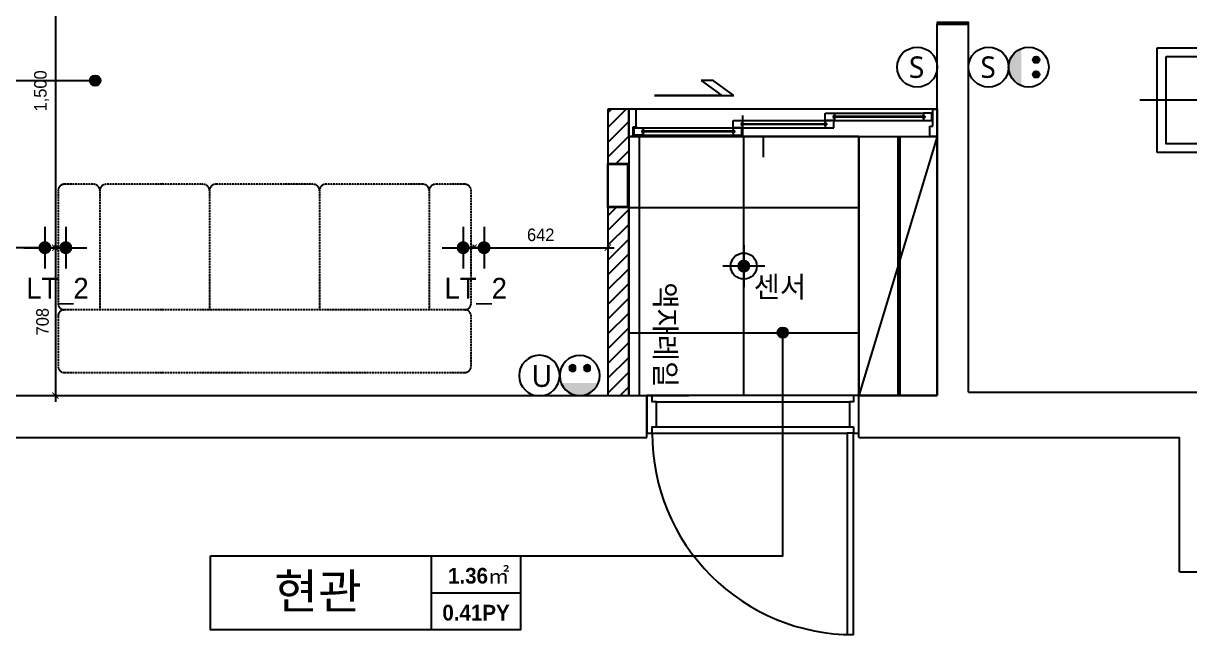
# Model space of a CAD drawing. Header units: millimetres. Extents: x 217202 to 745838, y -6815 to 171372.
# Drawn here: x 363575 to 369152, y 80043 to 82966 of the extents above; entities that cross this region are included whole.
import ezdxf
from ezdxf.enums import TextEntityAlignment as Align

# ---------------------------------------------------------------- set-up
doc = ezdxf.new("R2010")
doc.units = ezdxf.units.MM
doc.header["$PDMODE"] = 3
doc.linetypes.add('DASHED', pattern=[0.75, 0.5, -0.25])
doc.linetypes.add('HID', pattern=[2.3, 1.5, -0.8])
doc.layers.get('DEFPOINTS').update_dxf_attribs({"color": 248})
for name, color, linetype in [('0-ELC TEXT', 7, 'Continuous'), ('02-WAL', 2, 'Continuous'), ('03-TEXT', 3, 'Continuous'), ('03-WAL NEW', 3, 'Continuous'), ('04-WIN', 4, 'Continuous'), ('06-FUR', 6, 'Continuous'), ('06-LIGHT', 4, 'Continuous'), ('07-DIM WAL', 5, 'Continuous'), ('2-con', 2, 'Continuous'), ('3.기호.계단선', 30, 'Continuous'), ('_LIBR', 4, 'Continuous'), ('CO-DOOR', 8, 'Continuous'), ('FUR', 8, 'DASHED'), ('RC-LIGHT', 7, 'Continuous'), ('도면층8', 8, 'Continuous'), ('설비', 140, 'Continuous')]:
    doc.layers.add(name, color=color, linetype=linetype)
doc.styles.add('DH-TEXT', font='')
doc.styles.add('HY 울릉도 L', font='')
doc.styles.get("Standard").update_dxf_attribs({"font": ''})
doc.styles.add('넥슨고딕', font='NEXONLv1GothicBold.ttf')
doc.styles.add('코레일둥고', font='Korail_Round_Gothic_Medium.ttf')
doc.styles.get('DH-TEXT').set_extended_font_data('HY울릉도L')
doc.styles.get('HY 울릉도 L').set_extended_font_data('HY울릉도L')
doc.styles.get('Standard').set_extended_font_data('Haan YGodic 230')
doc.linetypes.add('ZIGZAG', pattern='A,0.0001,-0.2,[131,ltypeshp.shx,S=0.2,R=0,X=-0.2,Y=0],-0.4,[131,ltypeshp.shx,S=0.2,R=180,X=0.2,Y=0],-0.2', length=0.8001)
doc.dimstyles.new('30', dxfattribs={"dimscale": 30, "dimtxt": 2, "dimasz": 1, "dimexe": 1, "dimexo": 1, "dimgap": 1, "dimtad": 1, "dimdec": 0, "dimrnd": 0.05, "dimdsep": 46, "dimlunit": 6, "dimtxsty": 'HY 울릉도 L', "dimblk": 'ARCHTICK', "dimcen": 2.5, "dimdle": 1, "dimclrd": 133, "dimclre": 133, "dimclrt": 30, "dimadec": 0, "dimazin": 0, "dimtfac": 1, "dimtdec": 0, "dimtix": 1, "dimtmove": 2, "dimatfit": 3, "dimldrblk": 'ARCHTICK', "dimfxl": 1, "dimlwd": -1, "dimlwe": -1, "dimarcsym": 0})

# ---------------------------------------------------------------- blocks, each defined once
blk = doc.blocks.new('ffwfr')
at = {"color": 8}
for p, q in [((101905, 59332.5), (103005, 59332.5)), ((101905, 59332.5), (101905, 58091.5)), ((103005, 59332.5), (103005, 58091.5))]:
    blk.add_line(p, q, dxfattribs=at)
blk.add_lwpolyline([(102448.5, 59432.5), (102448.5, 59332.5), (102548.5, 59332.5), (102548.5, 59232.5)], dxfattribs=at)
at = {"layer": '02-WAL', "color": 8}
blk.add_line((103005, 58092.5), (103380, 58092.5), dxfattribs=at)
at = {"layer": '03-WAL NEW', "color": 8, "linetype": 'Continuous'}
for p, q in [((101805, 59445.3), (101822.2, 59462.5)), ((101805, 59374.6), (101892.9, 59462.5)), ((101805, 59303.9), (101905, 59403.9)), ((101805, 59233.2), (101905, 59333.2)), ((102455, 58091.5), (102455, 59332.5)), ((101845, 59202.5), (101905, 59262.5)), ((101805, 58953.2), (101844.3, 58992.5)), ((101805, 58882.5), (101905, 58982.5)), ((101905, 58992.5), (103005, 58992.5)), ((101805, 58811.8), (101905, 58911.8)), ((101805, 58741.1), (101905, 58841.1)), ((101805, 58670.4), (101905, 58770.4)), ((101805, 58599.7), (101905, 58699.7)), ((101805, 58529), (101905, 58629)), ((101805, 58458.2), (101905, 58558.2)), ((101805, 58387.5), (101905, 58487.5)), ((101805, 58316.8), (101905, 58416.8)), ((101805, 58246.1), (101905, 58346.1)), ((101905, 58392.5), (103005, 58392.5)), ((101805, 58175.4), (101905, 58275.4)), ((101805, 58104.7), (101905, 58204.7)), ((101863.5, 58092.5), (101905, 58134))]:
    blk.add_line(p, q, dxfattribs=at)
at = {"layer": '03-WAL NEW', "color": 8}
for p, q in [((101905, 59462.5), (101805, 59462.5)), ((101805, 59462.5), (101805, 59332.5)), ((101905, 59332.5), (101905, 59462.5)), ((101805, 59332.5), (101805, 59332.5)), ((101805, 59332.5), (101805, 59202.5)), ((101905, 59332.5), (101905, 58992.5)), ((103005, 59332.5), (101905, 59332.5)), ((103005, 58992.5), (103005, 59332.5)), ((101805, 59202.5), (101905, 59202.5)), ((101905, 58992.5), (101805, 58992.5)), ((101805, 58992.5), (101805, 58092.5)), ((101905, 58092.5), (101905, 58992.5)), ((101905, 58992.5), (103005, 58992.5)), ((101805, 58092.5), (101905, 58092.5))]:
    blk.add_line(p, q, dxfattribs=at)
at = {"layer": '04-WIN', "color": 8}
for p, q in [((101805, 59202.5), (101905, 59202.5)), ((101805, 58992.5), (101805, 59202.5)), ((101900, 59197.5), (101805, 59197.5)), ((101805, 59197.5), (101805, 58997.5)), ((101900, 58997.5), (101900, 59197.5)), ((101905, 59202.5), (101905, 58992.5)), ((101805, 58997.5), (101900, 58997.5)), ((101905, 58992.5), (101805, 58992.5))]:
    blk.add_line(p, q, dxfattribs=at)
at = {"layer": '06-FUR', "color": 8}
for p, q in [((103380, 59332.5), (103005, 58092.5)), ((103005, 59332.5), (103380, 59332.5)), ((103005, 58092.5), (103005, 59332.5)), ((103380, 59332.5), (103380, 58092.5)), ((103380, 58092.5), (103005, 58092.5))]:
    blk.add_line(p, q, dxfattribs=at)
at = {"layer": '2-con', "color": 8}
for p, q in [((103380, 59868.5), (103530, 59868.5)), ((103380, 58092.5), (103380, 59868.5)), ((103530, 58108.5), (103530, 59868.5)), ((98238, 58092.5), (102192, 58092.5)), ((101992, 57892.5), (101992, 58092.5)), ((103005, 57892.5), (103005, 58092.5)), ((103530, 58108.5), (104739, 58108.5)), ((96618, 57892.5), (101992, 57892.5)), ((103005, 57892.5), (104539, 57892.5)), ((104539, 57249.5), (104539, 57892.5)), ((104539, 57249.5), (106015, 57249.5))]:
    blk.add_line(p, q, dxfattribs=at)
at = {"layer": '_LIBR', "color": 8, "linetype": 'Continuous'}
for p, q in [((102980, 58092.5), (102017, 58092.5)), ((102037, 58063.1), (102960, 58063.1)), ((102017, 57912.5), (102950, 57912.5)), ((102037, 57943.1), (102960, 57943.1))]:
    blk.add_line(p, q, dxfattribs=at)
for points in [[(103530, 59868.5), (103530, 59877.5), (103380, 59877.5), (103380, 59868.5)], [(102037, 57943.1), (102037, 58063.1), (102017, 58063.1), (102017, 58092.5), (101992, 58092.5), (101992, 57912.5), (102017, 57912.5), (102017, 57943.1)], [(102980, 57943.1), (102980, 57912.5), (103005, 57912.5), (103005, 58092.5), (102980, 58092.5), (102980, 58063.1), (102960, 58063.1), (102960, 57943.1)]]:
    blk.add_lwpolyline(points, close=True, dxfattribs=at)
blk.add_lwpolyline([(102980, 56949.5), (102980, 57912.5), (102950, 57912.5), (102950, 56949.9)], dxfattribs=at)
blk.add_arc((102978.7, 57911.3), 961.7, 179.9249, 270.0751, dxfattribs=at)
at = {"layer": 'CO-DOOR', "color": 8}
for p, q in [((102309.2, 59600.4), (102250.9, 59600.4)), ((102250.9, 59600.4), (102349.5, 59528.1)), ((102407.9, 59528.1), (102309.2, 59600.4)), ((102028.7, 59528.1), (102407.9, 59528.1)), ((102349.5, 59528.1), (102028.7, 59528.1)), ((102028.7, 59528.1), (102028.7, 59528.1))]:
    blk.add_line(p, q, dxfattribs=at)
at = {"layer": 'FUR', "color": 8}
for p, q in [((99176, 59073.3), (99176, 58533.3)), ((99346, 59103.3), (99206, 59103.3)), ((99376, 59073.3), (99376, 58503.3)), ((99676, 59103.3), (99406, 59103.3)), ((99870, 59103.3), (99676, 59103.3)), ((99900, 59073.3), (99900, 58503.3)), ((100396, 59103.3), (99930, 59103.3)), ((100426, 59073.3), (100426, 58503.3)), ((100921, 59103.3), (100456, 59103.3)), ((100951, 59073.3), (100951, 58503.3))]:
    blk.add_line(p, q, dxfattribs=at)
blk.add_lwpolyline([(101121, 58503.3, 0.414214), (101151, 58533.3), (101151, 59073.3, 0.414214), (101121, 59103.3), (100981, 59103.3, 0.414214), (100951, 59073.3, 0.414214)], format="xyb", dxfattribs=at)
blk.add_lwpolyline([(99206, 58203.3), (99676, 58203.3), (101121, 58203.3, 0.414214), (101151, 58233.3), (101151, 58473.3, 0.414214), (101121, 58503.3), (99676, 58503.3), (99206, 58503.3, 0.414214), (99176, 58473.3), (99176, 58233.3, 0.414214)], format="xyb", close=True, dxfattribs=at)
for centre, start, end in [((99206, 59073.3), 90, 180), ((99346, 59073.3), 0, 90), ((99406, 59073.3), 90, 180), ((99870, 59073.3), 0, 90), ((99930, 59073.3), 90, 180), ((100396, 59073.3), 0, 90), ((100456, 59073.3), 90, 180), ((100921, 59073.3), 0, 90), ((99206, 58533.3), 180, 270)]:
    blk.add_arc(centre, 30, start, end, dxfattribs=at)
at = {"layer": '도면층8', "color": 8}
for p, q in [((103380, 59462.5), (101905, 59462.5)), ((101940.1, 59462.5), (101905, 59462.5)), ((101905, 59462.5), (101905, 59457.5)), ((101905, 59457.5), (101905, 59332.5)), ((101940.1, 59378.1), (101940.1, 59462.5)), ((103359.6, 59380.5), (103359.6, 59462.5)), ((103359.6, 59462.5), (103380, 59462.5)), ((103380, 59462.5), (103380, 59343.1)), ((102404.5, 59408.4), (102449, 59408.4)), ((102404.5, 59373.4), (102404.5, 59408.4)), ((102449, 59408.4), (102874.7, 59408.4)), ((102449, 59408.4), (102449, 59396.8)), ((102844.5, 59443.5), (102889, 59443.5)), ((102844.5, 59408.4), (102844.5, 59443.5)), ((102885.5, 59408.4), (102844.5, 59408.4)), ((102844.5, 59408.4), (102844.5, 59396.8)), ((102889, 59408.4), (102844.5, 59408.4)), ((102889, 59431.8), (102882.5, 59429.8)), ((102882.5, 59429.8), (102882.5, 59422.2)), ((102882.5, 59422.2), (102889, 59420.1)), ((102885.5, 59373.4), (102885.5, 59408.4)), ((102889, 59443.5), (103314, 59443.5)), ((102889, 59443.5), (102889, 59431.8)), ((102889, 59432.8), (102892.2, 59431.1)), ((102889, 59419.2), (102892.2, 59420.8)), ((102889, 59420.1), (102889, 59408.4)), ((102889, 59408.4), (103314, 59408.4)), ((102892.2, 59431.1), (102892.8, 59430)), ((102892.2, 59420.8), (102892.8, 59422)), ((102892.8, 59430), (102893.4, 59428.3)), ((102892.8, 59422), (102893.4, 59423.6)), ((102893.4, 59423.6), (102893.4, 59428.3)), ((102893.4, 59428.3), (103309.5, 59428.3)), ((103309.5, 59423.6), (102893.4, 59423.6)), ((103310.1, 59430), (103309.5, 59428.3)), ((103309.5, 59428.3), (103309.5, 59423.6)), ((103309.5, 59423.6), (103309.5, 59428.3)), ((103310.1, 59422), (103309.5, 59423.6)), ((103310.8, 59431.1), (103310.1, 59430)), ((103310.8, 59420.8), (103310.1, 59422)), ((103314, 59432.8), (103310.8, 59431.1)), ((103314, 59419.2), (103310.8, 59420.8)), ((103354.9, 59443.5), (103314, 59443.5)), ((103314, 59443.5), (103314, 59431.8)), ((103314, 59431.8), (103320.5, 59429.8)), ((103320.5, 59422.2), (103314, 59420.1)), ((103314, 59420.1), (103314, 59408.4)), ((103314, 59408.4), (103354.9, 59408.4)), ((103320.5, 59429.8), (103320.5, 59422.2)), ((103354.9, 59408.4), (103354.9, 59443.5)), ((101925.4, 59332.5), (101925.4, 59378.1)), ((101925.4, 59378.1), (101940.1, 59378.1)), ((101930.1, 59373.4), (101974.5, 59373.4)), ((101930.1, 59338.3), (101930.1, 59373.4)), ((101940.1, 59380.5), (101940.1, 59378.1)), ((101974.5, 59361.7), (101968.1, 59359.6)), ((101968.1, 59359.6), (101968.1, 59352.1)), ((101968.1, 59352.1), (101974.5, 59350)), ((101970.5, 59353.5), (101970.5, 59358.2)), ((101970.5, 59358.2), (102400.1, 59358.2)), ((102400.1, 59353.5), (101970.5, 59353.5)), ((101974.5, 59373.4), (102404.5, 59373.4)), ((101974.5, 59373.4), (101974.5, 59361.7)), ((101974.5, 59362.6), (101977.7, 59361)), ((101974.5, 59349.1), (101977.7, 59350.7)), ((101974.5, 59350), (101974.5, 59338.3)), ((101977.7, 59361), (101978.4, 59359.8)), ((101977.7, 59350.7), (101978.4, 59351.8)), ((101978.4, 59359.8), (101979, 59358.2)), ((101978.4, 59351.8), (101979, 59353.5)), ((102400.7, 59359.8), (102400.1, 59358.2)), ((102400.1, 59358.2), (102400.1, 59353.5)), ((102400.1, 59353.5), (102400.1, 59358.2)), ((102400.7, 59351.8), (102400.1, 59353.5)), ((102401.3, 59361), (102400.7, 59359.8)), ((102401.3, 59350.7), (102400.7, 59351.8)), ((102404.5, 59362.6), (102401.3, 59361)), ((102404.5, 59349.1), (102401.3, 59350.7)), ((102404.5, 59373.4), (102874.7, 59373.4)), ((102445.5, 59373.4), (102404.5, 59373.4)), ((102404.5, 59373.4), (102404.5, 59361.7)), ((102449, 59373.4), (102404.5, 59373.4)), ((102404.5, 59361.7), (102411, 59359.6)), ((102411, 59352.1), (102404.5, 59350)), ((102404.5, 59350), (102404.5, 59338.3)), ((102411, 59359.6), (102411, 59352.1)), ((102449, 59396.8), (102442.5, 59394.7)), ((102442.5, 59394.7), (102442.5, 59387.1)), ((102442.5, 59387.1), (102449, 59385.1)), ((102445.5, 59338.3), (102445.5, 59373.4)), ((102449, 59397.7), (102452.2, 59396.1)), ((102449, 59384.1), (102452.2, 59385.8)), ((102449, 59385.1), (102449, 59373.4)), ((102452.2, 59396.1), (102452.8, 59394.9)), ((102452.2, 59385.8), (102452.8, 59386.9)), ((102452.8, 59394.9), (102453.4, 59393.2)), ((102452.8, 59386.9), (102453.4, 59388.6)), ((102453.4, 59388.6), (102453.4, 59393.2)), ((102453.4, 59393.2), (102840.1, 59393.2)), ((102840.1, 59388.6), (102453.4, 59388.6)), ((102840.7, 59394.9), (102840.1, 59393.2)), ((102840.1, 59393.2), (102840.1, 59388.6)), ((102840.1, 59388.6), (102840.1, 59393.2)), ((102840.7, 59386.9), (102840.1, 59388.6)), ((102841.3, 59396.1), (102840.7, 59394.9)), ((102841.3, 59385.8), (102840.7, 59386.9)), ((102844.5, 59397.7), (102841.3, 59396.1)), ((102844.5, 59384.1), (102841.3, 59385.8)), ((102844.5, 59396.8), (102851, 59394.7)), ((102851, 59387.1), (102844.5, 59385.1)), ((102844.5, 59385.1), (102844.5, 59373.4)), ((102844.5, 59373.4), (102885.5, 59373.4)), ((102851, 59394.7), (102851, 59387.1)), ((103344.9, 59332.5), (103344.9, 59380.5)), ((103344.9, 59380.5), (103359.6, 59380.5)), ((101905, 59332.5), (101925.4, 59332.5)), ((101925.4, 59332.5), (103344.9, 59332.5)), ((101974.5, 59338.3), (101930.1, 59338.3)), ((101974.5, 59338.3), (102404.5, 59338.3)), ((102404.5, 59338.3), (102445.5, 59338.3)), ((103380, 59332.5), (103344.9, 59332.5)), ((103380, 59343.1), (103380, 59332.5))]:
    blk.add_line(p, q, dxfattribs=at)
blk = doc.blocks.new('ghehrth')
at = {"layer": '06-LIGHT'}
h = blk.add_hatch(color=256, dxfattribs=at)
h.dxf.hatch_style = 1
edge = h.paths.add_edge_path()
edge.add_arc((74745, 23106.8), 31.2, 270, 630)
at = {"color": 1, "linetype": 'Continuous'}
for p, q in [((74745, 23006.8), (74745, 23206.8)), ((74645, 23106.8), (74845, 23106.8))]:
    blk.add_line(p, q, dxfattribs=at)
blk = doc.blocks.new('HEY')
at = {"layer": '06-LIGHT', "color": 1}
blk.add_lwpolyline([(66128.5, 14166.8), (66128.5, 14066.8), (66128.5, 14116.8), (66114.3, 14116.8)], dxfattribs=at)
at = {"layer": '06-LIGHT'}
for p in [(-8616.6, -8940), (-8616.6, -9040)]:
    blk.add_blockref('ghehrth', p, dxfattribs=at)
blk = doc.blocks.new('hallogen')
h = blk.add_hatch(color=256)
h.dxf.hatch_style = 1
edge = h.paths.add_edge_path()
edge.add_arc((48591.7, 60854.3), 31.2, 0, 360, ccw=False)
at = {"color": 1, "linetype": 'Continuous'}
for p, q in [((48591.7, 60954.3), (48591.7, 60754.3)), ((48691.7, 60854.3), (48491.7, 60854.3))]:
    blk.add_line(p, q, dxfattribs=at)
at = {"color": 4, "linetype": 'Continuous'}
blk.add_circle((48591.7, 60854.3), 62.5, dxfattribs=at)
blk = doc.blocks.new('G-101')
at = {"layer": 'RC-LIGHT', "color": 251}
for p, q in [((0, -400), (0, 400)), ((400, 0), (-400, 0))]:
    blk.add_line(p, q, dxfattribs=at)
at = {"layer": 'RC-LIGHT', "color": 7}
for p, q in [((-300, -300), (-300, 300)), ((-300, 300), (300, 300)), ((300, 300), (300, -300)), ((300, -300), (-300, -300))]:
    blk.add_line(p, q, dxfattribs=at)
at = {"layer": 'RC-LIGHT', "color": 1}
blk.add_lwpolyline([(-250, 250), (250, 250), (250, -250), (-250, -250)], close=True, dxfattribs=at)
at = {"layer": 'RC-LIGHT', "style": 'DH-TEXT'}
blk.add_attdef('L-', text='', height=100, dxfattribs=at).set_placement((383.2, -287.8), align=Align.TOP_LEFT)
blk = doc.blocks.new('_ArchTick')
at = {"color": 0, "linetype": 'ByBlock', "const_width": 0.15}
blk.add_lwpolyline([(-0.5, -0.5), (0.5, 0.5)], dxfattribs=at)
blk = doc.blocks.new('*D195')
at = {"layer": '07-DIM WAL', "color": 133, "transparency": 16777216}
blk.add_line((365697.7, 81893.4), (366399.7, 81893.4), dxfattribs=at)
at = {"layer": 'DEFPOINTS', "color": 0, "transparency": 16777216}
for p in [(365727.7, 81893.4), (366369.7, 81893.4), (366369.7, 81893.4)]:
    blk.add_point(p, dxfattribs=at)
at = {"layer": '07-DIM WAL', "color": 133, "transparency": 16777216, "xscale": 30, "yscale": 30, "zscale": 30, "rotation": 180}
blk.add_blockref('_ArchTick', (365727.7, 81893.4), dxfattribs=at)
at = {"layer": '07-DIM WAL', "color": 133, "transparency": 16777216, "xscale": 30, "yscale": 30, "zscale": 30}
blk.add_blockref('_ArchTick', (366369.7, 81893.4), dxfattribs=at)
at = {"layer": '07-DIM WAL', "color": 30, "transparency": 16777216, "insert": (366048.7, 81954.7), "char_height": 60, "attachment_point": 5, "style": 'HY 울릉도 L'}
blk.add_mtext('642', dxfattribs=at)
blk = doc.blocks.new('*D196')
at = {"layer": '07-DIM WAL', "color": 133, "transparency": 16777216}
for p, q in [((363757.7, 81893.4), (362772.7, 81893.4)), ((362802.7, 81907.8), (362802.7, 81923.4))]:
    blk.add_line(p, q, dxfattribs=at)
at = {"layer": 'DEFPOINTS', "color": 0, "transparency": 16777216}
for p in [(362802.7, 81893.4), (362802.7, 81877.8), (363727.7, 81893.4)]:
    blk.add_point(p, dxfattribs=at)
at = {"layer": '07-DIM WAL', "color": 133, "transparency": 16777216, "xscale": 30, "yscale": 30, "zscale": 30, "rotation": 180}
blk.add_blockref('_ArchTick', (362802.7, 81893.4), dxfattribs=at)
at = {"layer": '07-DIM WAL', "color": 133, "transparency": 16777216, "xscale": 30, "yscale": 30, "zscale": 30}
blk.add_blockref('_ArchTick', (363727.7, 81893.4), dxfattribs=at)
at = {"layer": '07-DIM WAL', "color": 30, "transparency": 16777216, "insert": (363265.2, 81954.8), "char_height": 60, "attachment_point": 5, "style": 'HY 울릉도 L'}
blk.add_mtext('925', dxfattribs=at)
blk = doc.blocks.new('*D187')
at = {"layer": '07-DIM WAL', "color": 133, "transparency": 16777216}
blk.add_line((363727.7, 83423.4), (363727.7, 81863.4), dxfattribs=at)
at = {"layer": 'DEFPOINTS', "color": 0, "transparency": 16777216}
for p in [(363727.7, 83393.4), (363727.7, 81893.4), (363727.7, 81893.4)]:
    blk.add_point(p, dxfattribs=at)
at = {"layer": '07-DIM WAL', "color": 133, "transparency": 16777216, "xscale": 30, "yscale": 30, "zscale": 30}
for p, rotation in [((363727.7, 83393.4), 90), ((363727.7, 81893.4), 270)]:
    blk.add_blockref('_ArchTick', p, dxfattribs=dict(at, rotation=rotation))
at = {"layer": '07-DIM WAL', "color": 30, "transparency": 16777216, "insert": (363661.7, 82643.4), "char_height": 60, "attachment_point": 5, "rotation": 90, "style": 'HY 울릉도 L'}
blk.add_mtext('1,500', dxfattribs=at)
blk = doc.blocks.new('*D188')
at = {"layer": '07-DIM WAL', "color": 133, "transparency": 16777216}
for p, q in [((363727.7, 81923.4), (363727.7, 81155.9)), ((363757.7, 81893.4), (363757.7, 81893.4)), ((363757.7, 81185.9), (363757.7, 81185.9))]:
    blk.add_line(p, q, dxfattribs=at)
at = {"layer": 'DEFPOINTS', "color": 0, "transparency": 16777216}
for p in [(363727.7, 81893.4), (363727.7, 81185.9), (363727.7, 81185.9)]:
    blk.add_point(p, dxfattribs=at)
at = {"layer": '07-DIM WAL', "color": 133, "transparency": 16777216, "xscale": 30, "yscale": 30, "zscale": 30}
for p, rotation in [((363727.7, 81893.4), 90), ((363727.7, 81185.9), 270)]:
    blk.add_blockref('_ArchTick', p, dxfattribs=dict(at, rotation=rotation))
at = {"layer": '07-DIM WAL', "color": 30, "transparency": 16777216, "insert": (363666.4, 81539.7), "char_height": 60, "attachment_point": 5, "rotation": 90, "style": 'HY 울릉도 L'}
blk.add_mtext('708', dxfattribs=at)
blk = doc.blocks.new('egoo')
at = {"layer": '설비'}
h = blk.add_hatch(color=140, dxfattribs=at)
edge = h.paths.add_edge_path()
edge.add_arc((1015645.3, 443433.7), 22.3, 0, 360)
h = blk.add_hatch(color=140, dxfattribs=at)
edge = h.paths.add_edge_path()
edge.add_arc((1015747.7, 443433.7), 22.3, 0, 360)
h = blk.add_hatch(color=140, dxfattribs=at)
edge = h.paths.add_edge_path()
edge.add_line((1015826.3, 443329.1), (1015566.6, 443329.1))
edge.add_ellipse((1015696.5, 443381.5), major_axis=(99, 99), ratio=1, start_angle=156.95778, end_angle=293.04222)
at = {"layer": '설비', "color": 140}
for centre, radius in [((1015696.5, 443381.5), 140), ((1015645.3, 443433.7), 22.3), ((1015747.7, 443433.7), 22.3)]:
    blk.add_circle(centre, radius, dxfattribs=at)
blk = doc.blocks.new('utp')
at = {"layer": '설비', "color": 140}
blk.add_circle((372927.5, -86920.8), 140, dxfattribs=at)
at = {"layer": '설비', "color": 140, "insert": (372982.3, -87000.6), "char_height": 150, "attachment_point": 9}
blk.add_mtext_dynamic_manual_height_columns('{\\fMalgun Gothic|b0|i0|c129|p50;U}', width=275.64, gutter_width=1, heights=[0], dxfattribs=at)
blk = doc.blocks.new('swich')
at = {"layer": '설비', "color": 140}
blk.add_circle((372828.6, -86554.1), 84, dxfattribs=at)
at = {"layer": '설비', "color": 140, "insert": (372858.7, -86509.1), "char_height": 90, "attachment_point": 3}
blk.add_mtext_dynamic_manual_height_columns('{\\fMalgun Gothic|b0|i0|c129|p50;S}', width=143.497, gutter_width=1, heights=[0], dxfattribs=at)

msp = doc.modelspace()

# ---------------------------------------------------------------- hatches: boundary and pattern name
at = {"layer": '0-ELC TEXT'}
h = msp.add_hatch(color=256, dxfattribs=at)
h.dxf.hatch_style = 1
edge = h.paths.add_edge_path()
edge.add_arc((363918.2, 82692.6), 25, 180, 540, ccw=False)
h = msp.add_hatch(color=256, dxfattribs=at)
h.dxf.hatch_style = 1
edge = h.paths.add_edge_path()
edge.add_arc((367206.2, 81487.5), 25, 180, 540, ccw=False)

# ---------------------------------------------------------------- linework, layer by layer
for p, q in [((360882.4, 82692.6), (363918.2, 82692.6)), ((365526.6, 80065.6), (365526.6, 80419.3)), ((365526.6, 80242.5), (365951.3, 80242.5))]:
    msp.add_line(p, q, dxfattribs=at)
msp.add_lwpolyline([(365951.3, 80419.3), (367206.2, 80419.3), (367206.2, 81487.5)], dxfattribs=at)
msp.add_lwpolyline([(364469.4, 80419.3), (365951.3, 80419.3), (365951.3, 80065.6), (364469.4, 80065.6)], close=True, dxfattribs=at)
for centre in [(363918.2, 82692.6), (367206.2, 81487.5)]:
    msp.add_circle(centre, 25, dxfattribs=at)
at = {"layer": '06-LIGHT', "color": 10, "linetype": 'HID', "const_width": 20}
msp.add_lwpolyline([(367761.9, 81185.9), (367761.9, 82425.9)], dxfattribs=at)
at = {"layer": '3.기호.계단선', "linetype": 'ZIGZAG'}
msp.add_line((366521.6, 81185.9), (366521.6, 82425.9), dxfattribs=at)

# ---------------------------------------------------------------- block references
msp.add_blockref('ffwfr', (264564.7, 23093.4))
at = {"layer": '06-LIGHT', "rotation": 270}
for p in [(349610.9, 148021.9), (351610.9, 148021.9)]:
    msp.add_blockref('HEY', p, dxfattribs=at)
at = {"layer": '06-LIGHT'}
msp.add_blockref('hallogen', (318428, 20951.2), dxfattribs=at)
at = {"layer": 'RC-LIGHT', "xscale": 0.8333333333333334, "yscale": 0.8333333333333334, "zscale": 0.8333333333333334}
msp.add_blockref('G-101', (369247.2, 82598.9), dxfattribs=at).add_auto_attribs({'L-': 'L-'})
at = {"layer": 'RC-LIGHT', "color": 140, "xscale": 0.6845238224412213, "yscale": 0.6845238224412213, "zscale": 0.6845238224412213, "rotation": 270}
msp.add_blockref('egoo', (64876.9, 778025.4), dxfattribs=at)
at = {"layer": 'RC-LIGHT', "color": 140, "xscale": -0.6845238224412213, "yscale": 0.6845238224412213, "zscale": 0.6845238224412213}
msp.add_blockref('egoo', (1061503.8, -222223.4), dxfattribs=at)
at = {"layer": '설비', "color": 140, "xscale": 1.140873015873041, "yscale": 1.140873015873041, "zscale": 1.140873015873041}
for p in [(-57501.3, 181504.1), (-57159.7, 181504.1)]:
    msp.add_blockref('swich', p, dxfattribs=at)
at = {"layer": '설비', "color": 253, "true_color": 0x95d0ad, "xscale": -0.6944444444444445, "yscale": 0.6944444444444445, "zscale": 0.6944444444444445}
msp.add_blockref('utp', (625019.8, 141643.4), dxfattribs=at)

# ---------------------------------------------------------------- texts
at = {"layer": '03-TEXT'}
for s, height, style, p in [('1.36㎡', 75, '넥슨고딕', (365752.2, 80287.5)), ('현관', 166.67, '코레일둥고', (364984.1, 80167.1)), ('0.41PY', 75, '넥슨고딕', (365739.4, 80110.7))]:
    msp.add_text(s, height=height, dxfattribs=dict(at, style=style)).set_placement(p, align=Align.CENTER)
at = {"layer": '3.기호.계단선', "linetype": 'ZIGZAG', "style": '코레일둥고'}
msp.add_text('액자레일', height=100, rotation=270, dxfattribs=at).set_placement((366595.1, 81727.8))
at = {"layer": '설비', "color": 30, "style": '코레일둥고'}
for s, p in [('센서', (367067, 81756.5)), ('LT_2', (363588.8, 81749.4)), ('LT_2', (365588.8, 81749.4))]:
    msp.add_text(s, height=100, dxfattribs=at).set_placement(p, align=Align.TOP_LEFT)

# ---------------------------------------------------------------- dimensions: what is measured, and where the dimension line sits
at = {"layer": '07-DIM WAL'}
for base, p1, p2, picture, middle in [((363727.7, 81893.4), (363727.7, 83393.4), (363727.7, 81893.4), '*D187', (363661.7, 82643.4)), ((363727.666902, 81185.9305609), (363727.666902, 81893.4305609), (363727.666902, 81185.9305609), '*D188', (363666.3643239, 81539.6805609))]:
    dim = msp.add_linear_dim(base=base, p1=p1, p2=p2, angle=90, dimstyle='30', override={"dimfxl": 1.25}, dxfattribs=at)
    dim.commit()
    dim.dimension.update_dxf_attribs({"geometry": picture, "text_midpoint": middle})
for base, p1, p2, picture, middle in [((362802.7, 81893.4), (363727.7, 81893.4), (362802.7, 81877.8), '*D196', (363265.2, 81954.8)), ((366369.7, 81893.4), (365727.7, 81893.4), (366369.7, 81893.4), '*D195', (366048.7, 81954.7))]:
    dim = msp.add_linear_dim(base=base, p1=p1, p2=p2, dimstyle='30', override={"dimfxl": 1.25}, dxfattribs=at)
    dim.commit()
    dim.dimension.update_dxf_attribs({"geometry": picture, "text_midpoint": middle})

doc.saveas('drawing.dxf')
